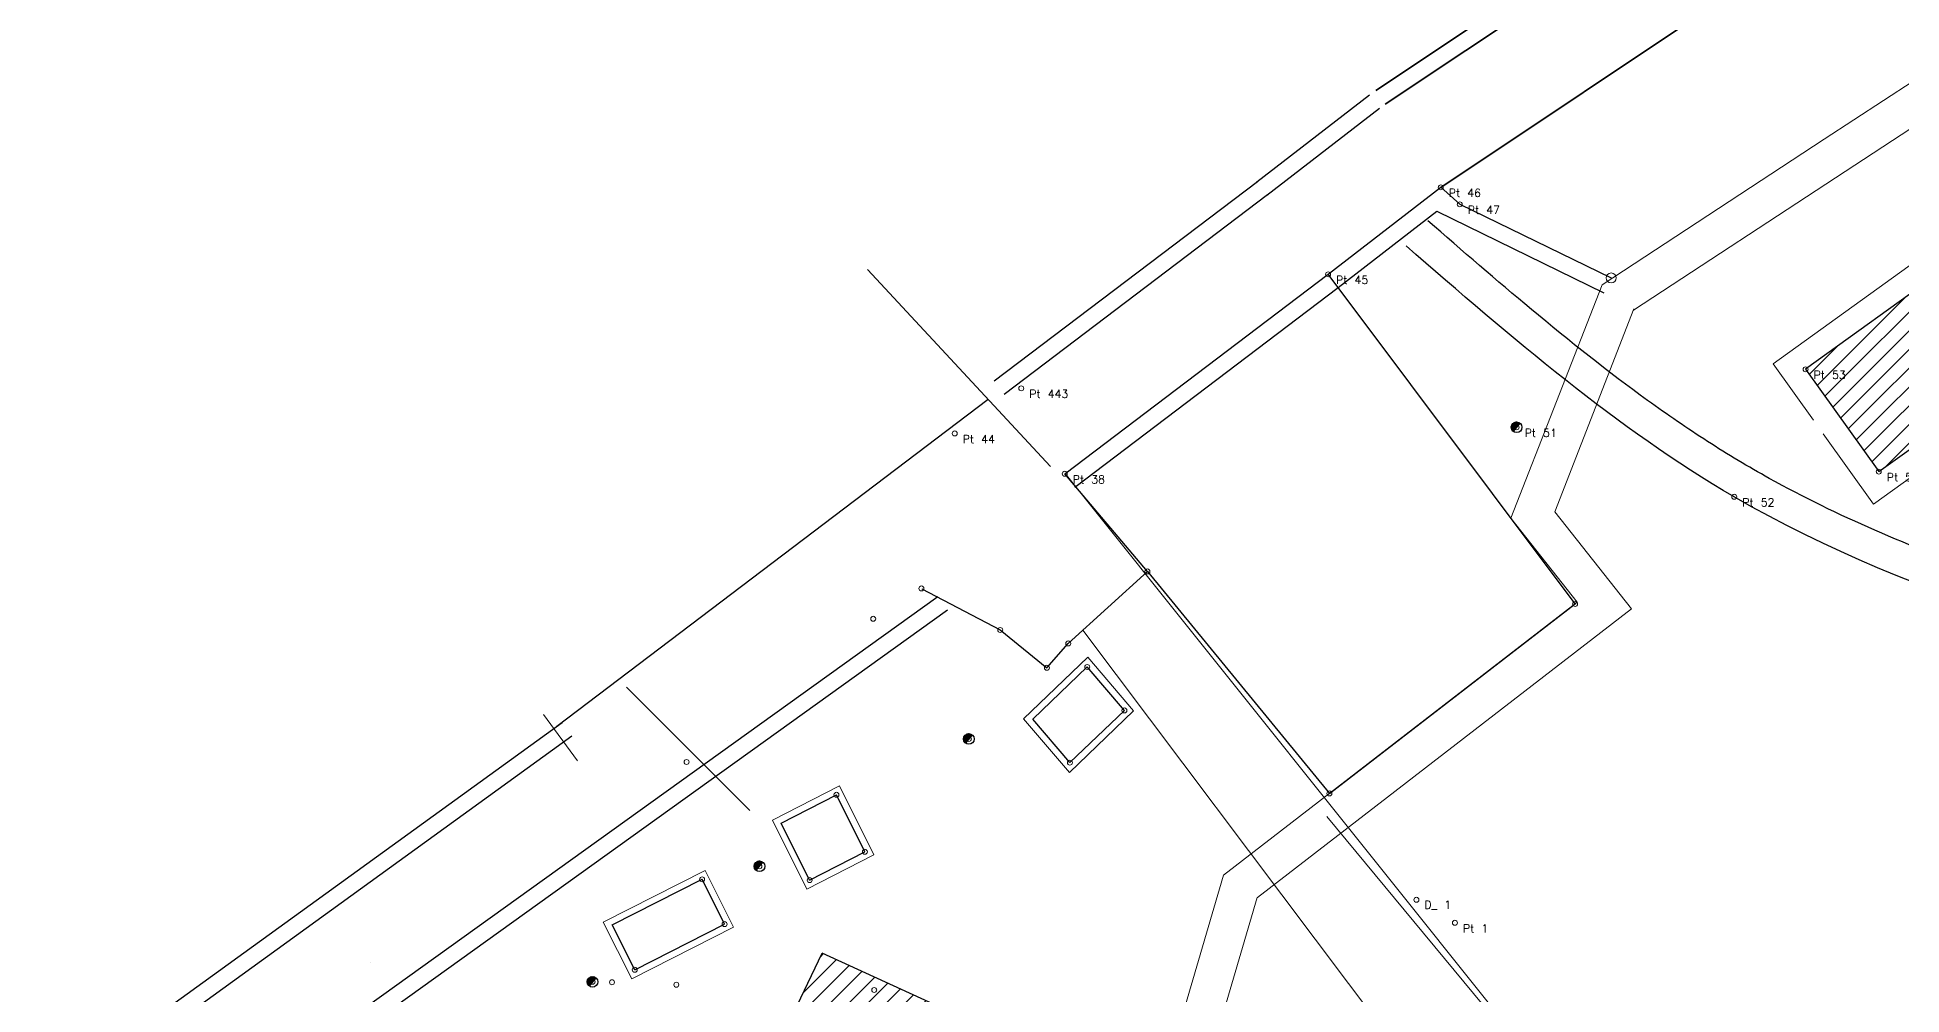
# Model space of a CAD drawing. Header units: metres. Extents: x -38 to 1057472, y -19 to 977469.
# Drawn here: x 1054646.3 to 1054758.1, y 942436.3 to 942493.8 of the extents above; entities that cross this region are included whole.
import ezdxf

# ---------------------------------------------------------------- set-up
doc = ezdxf.new("R2010")
doc.units = ezdxf.units.M
doc.header["$LTSCALE"] = 0.0005
for name, color, linetype, lineweight in [('ACHURADOS', 3, 'CONTINUOUS', 15), ('anden', 3, 'CONTINUOUS', 9), ('CAÑO', 5, 'CONTINUOUS', 25), ('cerca', 4, 'CERCA', 20), ('CERRAM', 1, 'CONTINUOUS', 25), ('CERRAMIENTO', 20, 'CONTINUOUS', 35), ('MURO', 7, 'CONTINUOUS', 30), ('puntos barcelona', 3, 'CONTINUOUS', 13), ('TEXTO', 7, 'CONTINUOUS', 15), ('via', 236, 'CONTINUOUS', 20)]:
    doc.layers.add(name, color=color, linetype=linetype, lineweight=lineweight)
doc.styles.get("Standard").update_dxf_attribs({"font": 'txt.shx', "height": 1.5})
doc.linetypes.add('CERCA', pattern='A,19.873597,-1.500118,["x",Standard,S=1.5,R=0,X=0,Y=-0.44232],-2.673653,19.873597', length=43.920965)

# ---------------------------------------------------------------- blocks, each defined once
blk = doc.blocks.new('poste')
at = {"layer": 'MURO'}
for p, q in [((-0.32, -0.04), (-0.03, 0.32)), ((-0.32, 0.03), (-0.1, 0.3)), ((-0.3, -0.11), (0.04, 0.32)), ((-0.28, -0.16), (0.09, 0.31)), ((-0.25, -0.2), (0.14, 0.29)), ((-0.22, -0.23), (0.17, 0.27)), ((-0.19, -0.26), (0.21, 0.24))]:
    blk.add_line(p, q, dxfattribs=at)
blk.add_circle((0, 0), 0.32, dxfattribs=at)

msp = doc.modelspace()

# ---------------------------------------------------------------- hatches: boundary and pattern name
at = {"layer": 'ACHURADOS'}
h = msp.add_hatch(dxfattribs=at)
h.set_pattern_fill('ANSI31', color=256, scale=0.25, style=0)
h.set_pattern_definition([(45, (1054689.0561, 942419.7854), (-0.561266, 0.561266), [])])
h.paths.add_polyline_path([(1054710.877, 942419.785), (1054715.19, 942428.809), (1054693.369, 942438.808), (1054689.056, 942429.785)])
at = {"layer": 'anden'}
h = msp.add_hatch(dxfattribs=at)
h.set_pattern_fill('ANSI31', color=256, scale=0.25, style=0)
h.set_pattern_definition([(45, (1054752.34, 942467.69), (-0.561266, 0.561266), [])])
h.paths.add_polyline_path([(1054768.67, 942485.61), (1054752.34, 942473.83), (1054756.73, 942467.69), (1054773.04, 942479.44)])
h.paths.add_polyline_path([(1054763.08, 942485.43), (1054761.259, 942488.001), (1054764.709, 942490.281), (1054766.53, 942487.71)])

# ---------------------------------------------------------------- linework, layer by layer
for p, q in [((1054762.941, 942483.204), (1054750.39, 942474.15)), ((1054696.087, 942479.813), (1054707.051, 942468.006)), ((1054756.408, 942465.733), (1054774.985, 942479.116)), ((1054750.39, 942474.15), (1054752.807, 942470.77)), ((1054753.389, 942469.956), (1054756.408, 942465.733)), ((1054705.44, 942452.868), (1054709.289, 942456.552)), ((1054712.04, 942453.332), (1054709.289, 942456.552)), ((1054681.622, 942454.759), (1054689.022, 942447.364)), ((1054676.64, 942453.115), (1054678.681, 942450.346)), ((1054708.191, 942449.648), (1054712.04, 942453.332)), ((1054708.191, 942449.648), (1054705.44, 942452.868)), ((1054690.376, 942446.775), (1054694.398, 942448.841)), ((1054696.454, 942444.705), (1054694.398, 942448.841)), ((1054692.432, 942442.639), (1054690.376, 942446.775)), ((1054692.432, 942442.639), (1054696.454, 942444.705)), ((1054680.234, 942440.666), (1054686.337, 942443.769)), ((1054688.046, 942440.364), (1054686.337, 942443.769)), ((1054681.943, 942437.261), (1054680.234, 942440.666)), ((1054681.943, 942437.261), (1054688.046, 942440.364))]:
    msp.add_line(p, q, dxfattribs=at)
at = {"layer": 'anden', "flags": 128}
for points in [[(1054713.319, 942429.416), (1054717.439, 942443.47), (1054738.648, 942459.866), (1054734.67, 942464.896), (1054740.138, 942478.896), (1054753.458, 942487.633), (1054764.131, 942494.607), (1054776.912, 942503.914), (1054793.852, 942514.571), (1054806.686, 942522.381), (1054822.404, 942531.215), (1054851.425, 942547.515), (1054866.159, 942557.605), (1054881.548, 942568.119), (1054898.235, 942579.566), (1054917.911, 942592.896), (1054932.85, 942603.056), (1054948.365, 942613.596), (1054961.349, 942624.576), (1054976.154, 942637.15), (1054976.154, 942637.15), (1054983.837, 942636.246), (1055011.234, 942656.669)], [(1054742.013, 942477.375), (1054754.718, 942485.709), (1054765.438, 942492.713), (1054778.202, 942502.009), (1054795.062, 942512.615), (1054807.848, 942520.396), (1054823.531, 942529.21), (1054852.64, 942545.559), (1054867.458, 942555.707), (1054882.847, 942566.221), (1054899.53, 942577.666), (1054919.203, 942590.993), (1054934.143, 942601.155), (1054949.757, 942611.762), (1054962.836, 942622.821), (1054976.867, 942634.739)], [(1054719.475, 942442.137), (1054741.895, 942459.469), (1054737.292, 942465.288), (1054742.044, 942477.454)], [(1054715.526, 942428.769), (1054719.443, 942442.13)]]:
    msp.add_lwpolyline(points, dxfattribs=at)
at = {"layer": 'CAÑO'}
for points, knots in [([(1055160.56, 942439.111), (1055148.36, 942439.29), (1055136.147, 942439.475), (1055117.458, 942439.357), (1055110.986, 942439.242), (1055100.094, 942438.858), (1055095.675, 942438.644), (1055086.85, 942438.137), (1055082.443, 942437.846), (1055069.232, 942436.938), (1055060.441, 942436.285), (1055036.186, 942434.916), (1055020.673, 942434.548), (1054997.816, 942434.006), (1054990.489, 942433.832), (1054978.18, 942433.448), (1054973.201, 942433.268), (1054963.035, 942432.815), (1054957.852, 942432.531), (1054947.501, 942431.921), (1054942.332, 942431.597), (1054926.834, 942430.683), (1054916.516, 942430.15), (1054901.186, 942429.924), (1054896.179, 942429.939), (1054881.316, 942430.349), (1054871.447, 942431.09), (1054857.464, 942432.961), (1054853.265, 942433.631), (1054843.416, 942435.482), (1054837.791, 942436.76), (1054829.495, 942439.015), (1054826.767, 942439.82), (1054821.344, 942441.545), (1054818.646, 942442.464), (1054810.567, 942445.322), (1054805.199, 942447.367), (1054796.966, 942450.423), (1054794.139, 942451.458), (1054788.957, 942453.278), (1054786.608, 942454.074), (1054781.877, 942455.595), (1054779.504, 942456.321), (1054772.408, 942458.483), (1054767.711, 942459.906), (1054758.635, 942463.173), (1054754.258, 942465.017), (1054748.904, 942467.984), (1054747.675, 942468.723), (1054745.247, 942470.286), (1054744.051, 942471.108), (1054740.502, 942473.673), (1054738.188, 942475.516), (1054733.817, 942479.159), (1054731.757, 942480.947), (1054729.686, 942482.744)], [146.0442814, 146.0442814, 146.0442814, 146.0442814, 182.6289222, 182.6289222, 202.0003553, 202.0003553, 215.2292825, 215.2292825, 228.4582096, 228.4582096, 254.916064, 254.916064, 301.5222301, 301.5222301, 323.4933157, 323.4933157, 338.4197223, 338.4197223, 353.9642305, 353.9642305, 369.5087387, 369.5087387, 400.5977552, 400.5977552, 415.6726327, 415.6726327, 445.3087669, 445.3087669, 458.1126913, 458.1126913, 475.5515267, 475.5515267, 484.1987152, 484.1987152, 492.8459037, 492.8459037, 510.1402806, 510.1402806, 519.1126941, 519.1126941, 526.442924, 526.442924, 533.7731539, 533.7731539, 548.4336137, 548.4336137, 563.0940735, 563.0940735, 567.5848243, 567.5848243, 572.0755751, 572.0755751, 581.0570767, 581.0570767, 589.1879452, 589.1879452, 589.1879452, 589.1879452]), ([(1055160.53, 942437.112), (1055140.696, 942437.402), (1055104.142, 942437.967), (1055039.105, 942432.092), (1054969.488, 942432.384), (1054894.27, 942425.387), (1054832.334, 942433.432), (1054786.438, 942453.294), (1054750.871, 942461.712), (1054734.686, 942475.757), (1054728.375, 942481.233)], [146.0442814, 146.0442814, 146.0442814, 146.0442814, 205.5195641, 255.6781019, 341.7348831, 414.0897834, 482.2627107, 525.6279267, 564.4073647, 589.1879452, 589.1879452, 589.1879452, 589.1879452])]:
    msp.add_open_spline(points, degree=3, knots=knots, dxfattribs=at)
at = {"layer": 'cerca'}
msp.add_line((1054707.941, 942467.576), (1054747.599, 942417.962), dxfattribs=at)
at = {"layer": 'CERRAM'}
for p, q in [((1054719.422, 942485.07), (1054726.182, 942490.29)), ((1054720.033, 942484.279), (1054726.793, 942489.499)), ((1054703.681, 942473.138), (1054719.471, 942485.108)), ((1054723.7, 942479.53), (1054730.46, 942484.75)), ((1054730.46, 942484.75), (1054731.6, 942483.73)), ((1054704.285, 942472.341), (1054720.075, 942484.311)), ((1054724.311, 942478.739), (1054730.231, 942483.31)), ((1054730.231, 942483.31), (1054740.242, 942478.411)), ((1054731.6, 942483.73), (1054740.68, 942479.31)), ((1054707.91, 942467.56), (1054723.7, 942479.53)), ((1054708.514, 942466.763), (1054724.304, 942478.733)), ((1054677.442, 942452.422), (1054703.311, 942472.033)), ((1054712.87, 942461.7), (1054707.91, 942467.56)), ((1054708.12, 942457.38), (1054712.87, 942461.7)), ((1054647.542, 942422.333), (1054700.299, 942460.203)), ((1054699.332, 942460.669), (1054704.04, 942458.19)), ((1054648.531, 942421.812), (1054700.882, 942459.391)), ((1054704.04, 942458.19), (1054706.84, 942455.92)), ((1054706.84, 942455.92), (1054708.12, 942457.38)), ((1054568.488, 942373.552), (1054677.769, 942452.648)), ((1054569.147, 942372.799), (1054678.356, 942451.838)), ((1054666.27, 942438.258), (1054666.27, 942438.258))]:
    msp.add_line(p, q, dxfattribs=at)
at = {"layer": 'CERRAMIENTO'}
for p, q in [((1054726.574, 942490.569), (1054957.295, 942644.597)), ((1054727.13, 942489.738), (1054958.047, 942643.896)), ((1054730.461, 942484.747), (1054962.559, 942639.694))]:
    msp.add_line(p, q, dxfattribs=at)
at = {"layer": 'MURO'}
for p, q in [((1054768.67, 942485.61), (1054752.34, 942473.83)), ((1054738.52, 942459.75), (1054723.7, 942479.53)), ((1054756.73, 942467.69), (1054773.04, 942479.44)), ((1054752.34, 942473.83), (1054756.73, 942467.69)), ((1054712.87, 942461.7), (1054723.78, 942448.38)), ((1054723.78, 942448.38), (1054738.52, 942459.75)), ((1054705.99, 942452.84), (1054709.26, 942455.97)), ((1054711.49, 942453.36), (1054709.26, 942455.97)), ((1054708.22, 942450.23), (1054711.49, 942453.36)), ((1054708.22, 942450.23), (1054705.99, 942452.84)), ((1054690.91, 942446.6), (1054694.22, 942448.3)), ((1054695.92, 942444.88), (1054694.22, 942448.3)), ((1054692.61, 942443.18), (1054690.91, 942446.6)), ((1054692.61, 942443.18), (1054695.92, 942444.88)), ((1054680.77, 942440.49), (1054686.16, 942443.23)), ((1054687.51, 942440.54), (1054686.16, 942443.23)), ((1054682.12, 942437.8), (1054680.77, 942440.49)), ((1054682.12, 942437.8), (1054687.51, 942440.54))]:
    msp.add_line(p, q, dxfattribs=at)
at = {"layer": 'MURO', "color": 1}
for p in [(1054689.056, 942429.785), (1054715.19, 942428.809)]:
    msp.add_line(p, (1054693.369, 942438.808), dxfattribs=at)
at = {"layer": 'puntos barcelona', "linetype": 'Continuous'}
for p, q in [((1054730.46, 942484.75), (1054730.46, 942484.75)), ((1054730.46, 942484.75), (1054730.46, 942484.75)), ((1054731.6, 942483.73), (1054731.6, 942483.73)), ((1054731.6, 942483.73), (1054731.6, 942483.73)), ((1054723.7, 942479.53), (1054723.7, 942479.53)), ((1054723.7, 942479.53), (1054723.7, 942479.53)), ((1054752.34, 942473.83), (1054752.34, 942473.83)), ((1054752.34, 942473.83), (1054752.34, 942473.83)), ((1054705.3, 942472.69), (1054705.3, 942472.69)), ((1054705.3, 942472.69), (1054705.3, 942472.69)), ((1054701.31, 942469.98), (1054701.31, 942469.98)), ((1054701.31, 942469.98), (1054701.31, 942469.98)), ((1054735.01, 942470.35), (1054735.01, 942470.35)), ((1054735.01, 942470.35), (1054735.01, 942470.35)), ((1054707.91, 942467.56), (1054707.91, 942467.56)), ((1054707.91, 942467.56), (1054707.91, 942467.56)), ((1054756.73, 942467.69), (1054756.73, 942467.69)), ((1054756.73, 942467.69), (1054756.73, 942467.69)), ((1054748.06, 942466.18), (1054748.06, 942466.18)), ((1054748.06, 942466.18), (1054748.06, 942466.18)), ((1054712.87, 942461.7), (1054712.87, 942461.7)), ((1054712.87, 942461.7), (1054712.87, 942461.7)), ((1054699.31, 942460.68), (1054699.31, 942460.68)), ((1054699.31, 942460.68), (1054699.31, 942460.68)), ((1054738.52, 942459.75), (1054738.52, 942459.75)), ((1054738.52, 942459.75), (1054738.52, 942459.75)), ((1054696.42, 942458.86), (1054696.42, 942458.86)), ((1054696.42, 942458.86), (1054696.42, 942458.86)), ((1054704.04, 942458.19), (1054704.04, 942458.19)), ((1054704.04, 942458.19), (1054704.04, 942458.19)), ((1054708.12, 942457.38), (1054708.12, 942457.38)), ((1054708.12, 942457.38), (1054708.12, 942457.38)), ((1054706.84, 942455.92), (1054706.84, 942455.92)), ((1054706.84, 942455.92), (1054706.84, 942455.92)), ((1054709.26, 942455.97), (1054709.26, 942455.97)), ((1054709.26, 942455.97), (1054709.26, 942455.97)), ((1054711.49, 942453.36), (1054711.49, 942453.36)), ((1054711.49, 942453.36), (1054711.49, 942453.36)), ((1054687.71, 942451.53), (1054687.71, 942451.53)), ((1054687.71, 942451.53), (1054687.71, 942451.53)), ((1054702.16, 942451.65), (1054702.16, 942451.65)), ((1054702.16, 942451.65), (1054702.16, 942451.65)), ((1054685.23, 942450.27), (1054685.23, 942450.27)), ((1054685.23, 942450.27), (1054685.23, 942450.27)), ((1054708.22, 942450.23), (1054708.22, 942450.23)), ((1054708.22, 942450.23), (1054708.22, 942450.23)), ((1054694.22, 942448.3), (1054694.22, 942448.3)), ((1054694.22, 942448.3), (1054694.22, 942448.3)), ((1054723.78, 942448.38), (1054723.78, 942448.38)), ((1054723.78, 942448.38), (1054723.78, 942448.38)), ((1054695.92, 942444.88), (1054695.92, 942444.88)), ((1054695.92, 942444.88), (1054695.92, 942444.88)), ((1054686.16, 942443.23), (1054686.16, 942443.23)), ((1054686.16, 942443.23), (1054686.16, 942443.23)), ((1054689.6, 942444.01), (1054689.6, 942444.01)), ((1054689.6, 942444.01), (1054689.6, 942444.01)), ((1054692.61, 942443.18), (1054692.61, 942443.18)), ((1054692.61, 942443.18), (1054692.61, 942443.18)), ((1054729, 942442), (1054729, 942442)), ((1054729, 942442), (1054729, 942442)), ((1054687.51, 942440.54), (1054687.51, 942440.54)), ((1054687.51, 942440.54), (1054687.51, 942440.54)), ((1054731.31, 942440.62), (1054731.31, 942440.62)), ((1054731.31, 942440.62), (1054731.31, 942440.62)), ((1054682.12, 942437.8), (1054682.12, 942437.8)), ((1054682.12, 942437.8), (1054682.12, 942437.8)), ((1054679.59, 942437.08), (1054679.59, 942437.08)), ((1054679.59, 942437.08), (1054679.59, 942437.08)), ((1054680.756, 942437.052), (1054680.756, 942437.052)), ((1054680.756, 942437.052), (1054680.756, 942437.052)), ((1054684.614, 942436.906), (1054684.614, 942436.906)), ((1054684.614, 942436.906), (1054684.614, 942436.906)), ((1054696.48, 942436.59), (1054696.48, 942436.59)), ((1054696.48, 942436.59), (1054696.48, 942436.59))]:
    msp.add_line(p, q, dxfattribs=at)
for centre in [(1054730.46, 942484.75), (1054731.6, 942483.73), (1054723.7, 942479.53), (1054752.34, 942473.83), (1054705.3, 942472.69), (1054701.31, 942469.98), (1054735.01, 942470.35), (1054707.91, 942467.56), (1054756.73, 942467.69), (1054748.06, 942466.18), (1054712.87, 942461.7), (1054699.31, 942460.68), (1054738.52, 942459.75), (1054696.42, 942458.86), (1054704.04, 942458.19), (1054708.12, 942457.38), (1054706.84, 942455.92), (1054709.26, 942455.97), (1054711.49, 942453.36), (1054702.16, 942451.65), (1054685.23, 942450.27), (1054708.22, 942450.23), (1054694.22, 942448.3), (1054723.78, 942448.38), (1054689.6, 942444.01), (1054695.92, 942444.88), (1054686.16, 942443.23), (1054692.61, 942443.18), (1054729, 942442), (1054731.31, 942440.62), (1054687.51, 942440.54), (1054682.12, 942437.8), (1054679.59, 942437.08), (1054680.756, 942437.052), (1054684.614, 942436.906), (1054696.48, 942436.59)]:
    msp.add_circle(centre, 0.15, dxfattribs=at)
at = {"layer": 'TEXTO', "linetype": 'Continuous'}
msp.add_line((1054740.68, 942479.31), (1054740.68, 942479.31), dxfattribs=at)
msp.add_line((1054740.68, 942479.31), (1054740.68, 942479.31), dxfattribs=at)
msp.add_circle((1054740.68, 942479.31), 0.3, dxfattribs=at)
at = {"layer": 'via', "flags": 128}
for points in [[(1054729.307, 942398.416), (1054740.868, 942415.782), (1054708.995, 942458.176)], [(1054723.622, 942446.995), (1054747.6, 942418.067)]]:
    msp.add_lwpolyline(points, dxfattribs=at)

# ---------------------------------------------------------------- block references
at = {"layer": 'MURO'}
for p in [(1054735.01, 942470.35), (1054702.16, 942451.65), (1054689.6, 942444.01), (1054679.59, 942437.08)]:
    msp.add_blockref('poste', p, dxfattribs=at)

# ---------------------------------------------------------------- texts
at = {"layer": 'puntos barcelona', "color": 3}
for s, p in [('Pt 46', (1054730.94, 942484.174)), ('Pt 47', (1054732.08, 942483.154)), ('Pt 45', (1054724.18, 942478.954)), ('Pt 53', (1054752.82, 942473.254)), ('Pt 443', (1054705.78, 942472.114)), ('Pt 44', (1054701.79, 942469.404)), ('Pt 51', (1054735.49, 942469.774)), ('Pt 54', (1054757.21, 942467.114)), ('Pt 38', (1054708.39, 942466.984)), ('Pt 52', (1054748.54, 942465.604)), ('D_ 1', (1054729.48, 942441.464)), ('Pt 1', (1054731.79, 942440.044))]:
    msp.add_text(s, height=0.48, dxfattribs=at).set_placement(p)

doc.saveas('drawing.dxf')
